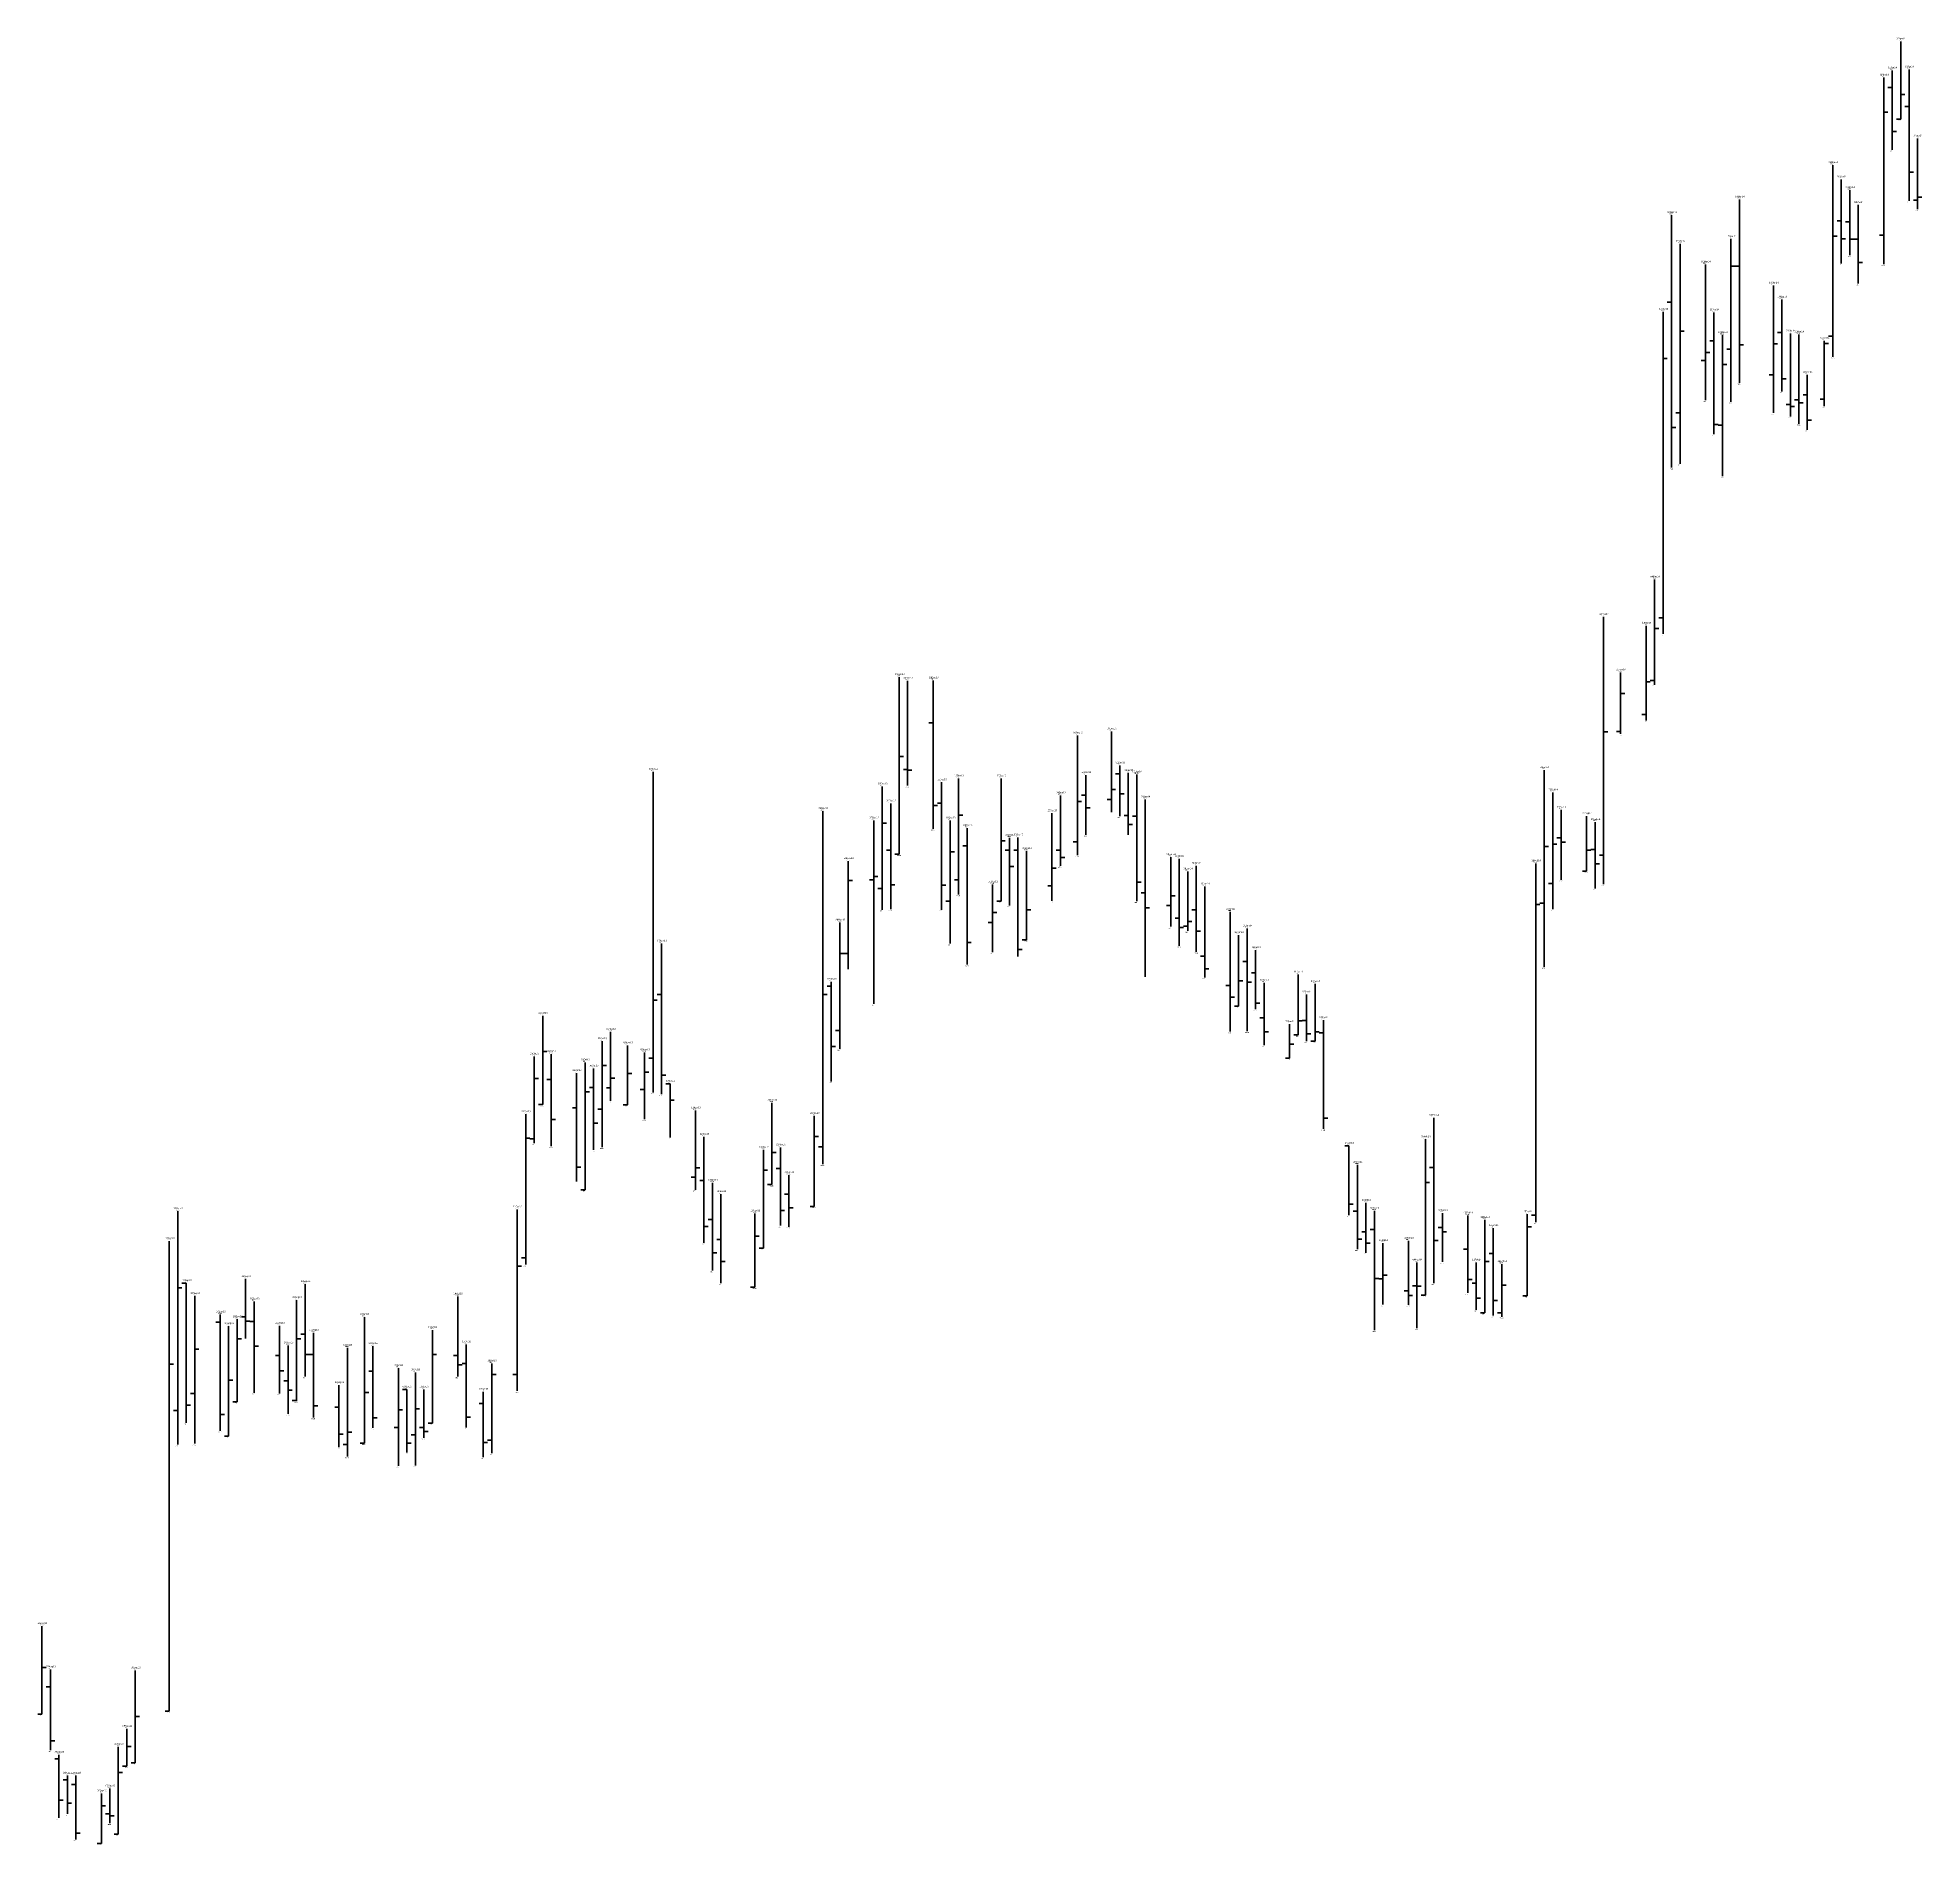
# Model space of a CAD drawing. Header units: inches. Extents: x 0 to 30000, y -20 to 2443.
# Drawn here: x 14338.5 to 14560.5, y 222.8 to 435.7 of the extents above; entities that cross this region are included whole.
import ezdxf

# ---------------------------------------------------------------- set-up
doc = ezdxf.new("R2010")
doc.units = ezdxf.units.IN
doc.header["$MEASUREMENT"] = 0
for name, color, linetype in [('DATE', 7, 'Continuous'), ('Graph', 7, 'Continuous'), ('Rate', 7, 'Continuous')]:
    doc.layers.add(name, color=color, linetype=linetype)
doc.styles.get("Standard").update_dxf_attribs({"font": 'arial.ttf'})

msp = doc.modelspace()

# ---------------------------------------------------------------- linework, layer by layer
at = {"layer": 'Graph', "color": 3, "lineweight": 35}
for p, q in [((14558, 435.25), (14558, 426.1)), ((14556, 431), (14556, 409.025)), ((14558, 429.025), (14558.5, 429.025)), ((14556, 426.95), (14556.5, 426.95)), ((14558, 426.1), (14557.5, 426.1)), ((14560, 423.85), (14560, 415.5)), ((14550, 420.7), (14550, 398.125)), ((14560, 416.55), (14559.5, 416.55)), ((14560, 416.925), (14560.5, 416.925)), ((14532, 411.425), (14532, 385.5)), ((14538, 412), (14538, 392.8)), ((14550, 412.325), (14550.5, 412.325)), ((14556, 412.45), (14555.5, 412.45)), ((14535, 409), (14535, 393)), ((14538, 408.775), (14538.5, 408.775)), ((14543, 406.5), (14543, 391.5)), ((14530, 403.425), (14530, 365.5)), ((14532, 401.125), (14532.5, 401.125)), ((14537, 400.675), (14537, 384.075)), ((14549, 400), (14549, 392.3)), ((14549, 399.7), (14549.5, 399.7)), ((14550, 400.55), (14549.5, 400.55)), ((14530, 397.925), (14530.5, 397.925)), ((14535, 397.675), (14534.5, 397.675)), ((14535, 398.625), (14535.5, 398.625)), ((14538, 399), (14537.5, 399)), ((14543, 399.65), (14543.5, 399.65)), ((14537, 397.2), (14537.5, 397.2)), ((14543, 396), (14542.5, 396)), ((14549, 393.125), (14548.5, 393.125)), ((14532, 391.5), (14531.5, 391.5)), ((14537, 390.05), (14536.5, 390.05)), ((14529, 371.9), (14529, 359.5)), ((14523, 367.475), (14523, 336)), ((14528, 366.45), (14528, 355.3)), ((14530, 367.375), (14529.5, 367.375)), ((14529, 366.1), (14529.5, 366.1)), ((14440, 360.4), (14440, 339.525)), ((14525, 360.95), (14525, 353.725)), ((14528, 359.825), (14528.5, 359.825)), ((14529, 360), (14528.5, 360)), ((14525, 358.45), (14525.5, 358.45)), ((14528, 356), (14527.5, 356)), ((14461, 353.5), (14461, 339.425)), ((14465, 354), (14465, 344.5)), ((14523, 353.95), (14523.5, 353.95)), ((14525, 354), (14524.5, 354)), ((14440, 351.05), (14440.5, 351.05)), ((14411, 349.25), (14411, 311.45)), ((14516, 349.45), (14516, 326.25)), ((14438, 347.5), (14438, 333)), ((14447, 348.45), (14447, 334.775)), ((14452, 348.45), (14452, 334)), ((14465, 347.15), (14465.5, 347.15)), ((14517, 346.8), (14517, 333.075)), ((14431, 344.6), (14431, 303.025)), ((14458, 344.35), (14458, 334.05)), ((14461, 345.75), (14461.5, 345.75)), ((14465, 345.975), (14464.5, 345.975)), ((14437, 343.5), (14437, 321.925)), ((14438, 343.2), (14438.5, 343.2)), ((14446, 343.5), (14446, 329)), ((14447, 344.125), (14447.5, 344.125)), ((14521, 344), (14521, 337.525)), ((14446, 339.825), (14446.5, 339.825)), ((14452, 341.125), (14452.5, 341.125)), ((14455, 339.9), (14455, 329.45)), ((14461, 340.975), (14460.5, 340.975)), ((14516, 340.45), (14516.5, 340.45)), ((14517, 340.725), (14517.5, 340.725)), ((14521, 340.025), (14521.5, 340.025)), ((14434, 338.725), (14434, 326)), ((14440, 339.525), (14439.5, 339.525)), ((14458, 337.9), (14458.5, 337.9)), ((14472, 339.2), (14472, 331)), ((14515, 338.45), (14515, 296.2)), ((14521, 337.525), (14520.5, 337.525)), ((14523, 339.425), (14522.5, 339.425)), ((14434, 336.425), (14434.5, 336.425)), ((14437, 336.5), (14436.5, 336.5)), ((14437, 336.9), (14437.5, 336.9)), ((14438, 335.5), (14437.5, 335.5)), ((14447, 336.5), (14446.5, 336.5)), ((14451, 335.975), (14451, 328)), ((14458, 335.825), (14457.5, 335.825)), ((14474, 337.5), (14474, 330.5)), ((14517, 336.1), (14516.5, 336.1)), ((14446, 334), (14445.5, 334)), ((14452, 334), (14451.5, 334)), ((14472, 333.5), (14471.5, 333.5)), ((14472, 334.625), (14472.5, 334.625)), ((14515, 333.625), (14515.5, 333.625)), ((14516, 333.75), (14515.5, 333.75)), ((14433, 331.475), (14433, 316.6)), ((14451, 331.475), (14450.5, 331.475)), ((14451, 332.65), (14451.5, 332.65)), ((14455, 333), (14455.5, 333)), ((14474, 331.05), (14473.5, 331.05)), ((14474, 331.6), (14474.5, 331.6)), ((14455, 329.45), (14454.5, 329.45)), ((14480, 330), (14480, 321.65)), ((14433, 327.85), (14433.5, 327.85)), ((14434, 327.85), (14433.5, 327.85)), ((14480, 324.625), (14480.5, 324.625)), ((14487, 325.35), (14487, 318.25)), ((14489, 324.25), (14489, 317.525)), ((14411, 322.35), (14411.5, 322.35)), ((14431, 323), (14431.5, 323)), ((14398, 320.5), (14398, 310.05)), ((14480, 321.65), (14479.5, 321.65)), ((14487, 319.9), (14487.5, 319.9)), ((14406, 318.625), (14406, 310.5)), ((14433, 318.75), (14432.5, 318.75)), ((14486, 319.5), (14486, 315.525)), ((14487, 318.275), (14486.5, 318.275)), ((14489, 318.625), (14489.5, 318.625)), ((14397, 315.725), (14397, 305.5)), ((14398, 316.275), (14398.5, 316.275)), ((14405, 317.5), (14405, 305.025)), ((14408, 317), (14408, 310)), ((14410, 316.175), (14410, 308.325)), ((14411, 315.5), (14410.5, 315.5)), ((14486, 315.525), (14485.5, 315.525)), ((14486, 317.175), (14486.5, 317.175)), ((14489, 317.525), (14488.5, 317.525)), ((14397, 313.1), (14397.5, 313.1)), ((14403, 315), (14403, 300)), ((14405, 314.65), (14405.5, 314.65)), ((14406, 313.15), (14406.5, 313.15)), ((14408, 313.7), (14408.5, 313.7)), ((14410, 313.85), (14410.5, 313.85)), ((14403, 311.55), (14403.5, 311.55)), ((14406, 312), (14405.5, 312)), ((14410, 311.825), (14409.5, 311.825)), ((14396, 308.9), (14396, 291.2)), ((14398, 310.05), (14397.5, 310.05)), ((14405, 309.5), (14404.5, 309.5)), ((14408, 310), (14407.5, 310)), ((14416, 309.35), (14416, 300)), ((14425, 310.25), (14425, 300.625)), ((14430, 308.7), (14430, 298.025)), ((14396, 306.1), (14396.5, 306.1)), ((14397, 306), (14396.5, 306)), ((14424, 304.7), (14424, 293.15)), ((14425, 304.4), (14425.5, 304.4)), ((14430, 306.3), (14430.5, 306.3)), ((14431, 305.05), (14430.5, 305.05)), ((14502, 305.95), (14502, 287.6)), ((14416, 302.6), (14416.5, 302.6)), ((14424, 302.325), (14424.5, 302.325)), ((14403, 300), (14402.5, 300)), ((14416, 301.5), (14415.5, 301.5)), ((14425, 300.625), (14424.5, 300.625)), ((14502, 300.875), (14502.5, 300.875)), ((14395, 297.675), (14395, 276.325)), ((14430, 298.025), (14429.5, 298.025)), ((14355, 297.475), (14355, 270)), ((14423, 297.225), (14423, 288.525)), ((14509, 296.45), (14509, 285.5)), ((14514, 297.125), (14514, 287.5)), ((14514, 295.625), (14514.5, 295.625)), ((14515, 297), (14514.5, 297)), ((14354, 293.95), (14354, 238.6)), ((14423, 294.525), (14423.5, 294.525)), ((14424, 293.15), (14423.5, 293.15)), ((14497, 293.725), (14497, 286.5)), ((14395, 291), (14395.5, 291)), ((14396, 292), (14395.5, 292)), ((14509, 291.55), (14509.5, 291.55)), ((14511, 291.25), (14511, 285.025)), ((14497, 289.5), (14496.5, 289.5)), ((14497, 289.95), (14497.5, 289.95)), ((14511, 288.775), (14511.5, 288.775)), ((14355, 288.45), (14355.5, 288.45)), ((14357, 287.5), (14357, 270.125)), ((14369, 287), (14369, 275.1)), ((14423, 288.525), (14422.5, 288.525)), ((14502, 287.6), (14501.5, 287.6)), ((14514, 287.5), (14513.5, 287.5)), ((14362, 284.75), (14362, 275.05)), ((14377, 285), (14377, 270.15)), ((14509, 285.5), (14508.5, 285.5)), ((14511, 285.5), (14510.5, 285.5)), ((14361, 283.95), (14361, 271)), ((14362, 282.45), (14362.5, 282.45)), ((14369, 282.45), (14369.5, 282.45)), ((14385, 283.475), (14385, 272.5)), ((14357, 281.225), (14357.5, 281.225)), ((14375, 281.4), (14375, 268.575)), ((14385, 280.625), (14385.5, 280.625)), ((14354, 279.45), (14354.5, 279.45)), ((14361, 277.6), (14361.5, 277.6)), ((14381, 279), (14381, 267.5)), ((14383, 278.5), (14383, 267.55)), ((14392, 279.55), (14392, 269)), ((14392, 278.25), (14392.5, 278.25)), ((14395, 278.25), (14394.5, 278.25)), ((14357, 276), (14356.5, 276)), ((14377, 276.125), (14377.5, 276.125)), ((14355, 274), (14354.5, 274)), ((14362, 275.05), (14361.5, 275.05)), ((14369, 275.175), (14368.5, 275.175)), ((14381, 274.1), (14381.5, 274.1)), ((14383, 274.2), (14383.5, 274.2)), ((14361, 271), (14360.5, 271)), ((14375, 271.475), (14375.5, 271.475)), ((14381, 272), (14380.5, 272)), ((14383, 271.15), (14382.5, 271.15)), ((14385, 272.5), (14384.5, 272.5)), ((14375, 270), (14374.5, 270)), ((14377, 270.15), (14376.5, 270.15)), ((14392, 270.525), (14391.5, 270.525)), ((14339, 248.625), (14339, 238.25)), ((14339, 243.725), (14339.5, 243.725)), ((14350, 243.4), (14350, 232.5)), ((14339, 238.25), (14338.5, 238.25)), ((14350, 237.975), (14350.5, 237.975)), ((14354, 238.6), (14353.5, 238.6)), ((14349, 236.5), (14349, 232.1)), ((14348, 234.4), (14348, 224.125)), ((14349, 234.425), (14349.5, 234.425)), ((14348, 231.375), (14348.5, 231.375)), ((14349, 232.1), (14348.5, 232.1)), ((14350, 232.5), (14349.5, 232.5)), ((14346, 228.9), (14346, 223)), ((14346, 227.45), (14346.5, 227.45)), ((14346, 223), (14345.5, 223)), ((14348, 224.125), (14347.5, 224.125))]:
    msp.add_line(p, q, dxfattribs=at)
at = {"layer": 'Graph', "color": 1, "lineweight": 35}
for p, q in [((14557, 431.85), (14557, 422.5)), ((14559, 431.975), (14559, 416.5)), ((14557, 429.85), (14556.5, 429.85)), ((14559, 427.6), (14558.5, 427.6)), ((14557, 424.675), (14557.5, 424.675)), ((14559, 419.875), (14559.5, 419.875)), ((14551, 419), (14551, 409.125)), ((14552, 417.75), (14552, 410.1)), ((14539, 416.65), (14539, 395.05)), ((14553, 416), (14553, 406.75)), ((14531, 414.8), (14531, 385.075)), ((14551, 414.125), (14550.5, 414.125)), ((14552, 414), (14551.5, 414)), ((14551, 412), (14551.5, 412)), ((14552, 411.975), (14552.5, 411.975)), ((14553, 411.975), (14552.5, 411.975)), ((14539, 408.775), (14538.5, 408.775)), ((14553, 409.225), (14553.5, 409.225)), ((14531, 404.55), (14530.5, 404.55)), ((14544, 404.85), (14544, 394.05)), ((14536, 403.35), (14536, 389.025)), ((14536, 400), (14535.5, 400)), ((14544, 401), (14543.5, 401)), ((14545, 400.85), (14545, 391.1)), ((14546, 400.75), (14546, 390.225)), ((14539, 399.525), (14539.5, 399.525)), ((14544, 395.525), (14544.5, 395.525)), ((14547, 396), (14547, 389.5)), ((14546, 393.05), (14545.5, 393.05)), ((14547, 393.625), (14546.5, 393.625)), ((14545, 392.5), (14544.5, 392.5)), ((14545, 392.275), (14545.5, 392.275)), ((14546, 392.7), (14546.5, 392.7)), ((14531, 389.8), (14531.5, 389.8)), ((14536, 390.15), (14536.5, 390.15)), ((14547, 390.65), (14547.5, 390.65)), ((14441, 359.95), (14441, 347.625)), ((14444, 360), (14444, 342.525)), ((14444, 355), (14443.5, 355)), ((14441, 349.5), (14440.5, 349.5)), ((14441, 349.425), (14441.5, 349.425)), ((14462, 348.85), (14462, 341.8)), ((14466, 349), (14465.5, 349)), ((14466, 350), (14466, 344)), ((14467, 349.1), (14467, 341.825)), ((14468, 348.925), (14468, 334)), ((14445, 348), (14445, 333)), ((14459, 346.45), (14459, 338.15)), ((14462, 346.5), (14461.5, 346.5)), ((14466, 346.65), (14466.5, 346.65)), ((14439, 345.5), (14439, 333.05)), ((14444, 345.275), (14444.5, 345.275)), ((14445, 345.525), (14444.5, 345.525)), ((14462, 344.975), (14462.5, 344.975)), ((14469, 345.975), (14469, 325.1)), ((14518, 344.75), (14518, 336.525)), ((14448, 342.6), (14448, 326.525)), ((14467, 344.1), (14466.5, 344.1)), ((14467, 343.05), (14467.5, 343.05)), ((14468, 344), (14467.5, 344)), ((14522, 343.325), (14522, 335.5)), ((14439, 340.025), (14438.5, 340.025)), ((14448, 340.5), (14447.5, 340.5)), ((14453, 340), (14452.5, 340)), ((14453, 341.475), (14453, 333.5)), ((14454, 340), (14453.5, 340)), ((14454, 341.5), (14454, 327.5)), ((14459, 340), (14458.5, 340)), ((14518, 341.45), (14517.5, 341.45)), ((14518, 340.95), (14518.5, 340.95)), ((14522, 340.1), (14521.5, 340.1)), ((14453, 338.075), (14453.5, 338.075)), ((14459, 339.125), (14459.5, 339.125)), ((14473, 339), (14473, 328.725)), ((14475, 338.15), (14475, 328.025)), ((14522, 338.4), (14522.5, 338.4)), ((14439, 335.925), (14439.5, 335.925)), ((14445, 335.875), (14445.5, 335.875)), ((14468, 336.25), (14468.5, 336.25)), ((14476, 335.725), (14476, 325)), ((14469, 335), (14468.5, 335)), ((14469, 333.2), (14469.5, 333.2)), ((14473, 332), (14472.5, 332)), ((14473, 330.9), (14473.5, 330.9)), ((14475, 333), (14474.5, 333)), ((14479, 332.75), (14479, 318.65)), ((14412, 329), (14412, 311.25)), ((14448, 329.125), (14448.5, 329.125)), ((14475, 330.45), (14475.5, 330.45)), ((14481, 330.8), (14481, 318.675)), ((14454, 328.3), (14454.5, 328.3)), ((14476, 327.525), (14475.5, 327.525)), ((14481, 326.9), (14480.5, 326.9)), ((14482, 328.225), (14482, 321.3)), ((14432, 324.5), (14432, 312.75)), ((14476, 326.05), (14476.5, 326.05)), ((14481, 324.45), (14481.5, 324.45)), ((14482, 325.55), (14481.5, 325.55)), ((14483, 324.375), (14483, 317.05)), ((14412, 323), (14411.5, 323)), ((14432, 323.975), (14431.5, 323.975)), ((14479, 324.05), (14478.5, 324.05)), ((14479, 322.675), (14479.5, 322.675)), ((14482, 322), (14482.5, 322)), ((14488, 323), (14488, 317.5)), ((14483, 320.25), (14482.5, 320.25)), ((14488, 319.95), (14487.5, 319.95)), ((14490, 319.975), (14490, 307.175)), ((14483, 318.6), (14483.5, 318.6)), ((14488, 318.375), (14488.5, 318.375)), ((14490, 318.5), (14489.5, 318.5)), ((14399, 315.975), (14399, 305.125)), ((14432, 316.9), (14432.5, 316.9)), ((14402, 313.75), (14402, 301)), ((14404, 314.3), (14404, 304.725)), ((14412, 313.525), (14412.5, 313.525)), ((14399, 313), (14398.5, 313)), ((14404, 312.05), (14403.5, 312.05)), ((14413, 312.5), (14412.5, 312.5)), ((14413, 312.5), (14413, 306.175)), ((14402, 309.675), (14401.5, 309.675)), ((14413, 310.55), (14413.5, 310.55)), ((14399, 308.275), (14399.5, 308.275)), ((14404, 307.85), (14404.5, 307.85)), ((14490, 308.425), (14490.5, 308.425)), ((14503, 308.5), (14503, 289)), ((14417, 306.25), (14417, 293.75)), ((14426, 305), (14426, 295.8)), ((14493, 305.2), (14492.5, 305.2)), ((14493, 305.2), (14493, 297)), ((14402, 302.675), (14402.5, 302.675)), ((14426, 302.5), (14425.5, 302.5)), ((14494, 302.95), (14494, 293)), ((14503, 302.625), (14502.5, 302.625)), ((14417, 301.1), (14416.5, 301.1)), ((14418, 300.825), (14418, 290.5)), ((14427, 301.725), (14427, 295.65)), ((14419, 299.5), (14419, 289)), ((14426, 297.55), (14426.5, 297.55)), ((14427, 299.5), (14426.5, 299.5)), ((14427, 297.9), (14427.5, 297.9)), ((14493, 298.325), (14493.5, 298.325)), ((14495, 298.475), (14495, 292.6)), ((14417, 295.675), (14417.5, 295.675)), ((14418, 296.5), (14417.5, 296.5)), ((14494, 297.5), (14493.5, 297.5)), ((14496, 295.325), (14495.5, 295.325)), ((14496, 297.525), (14496, 283.475)), ((14504, 295.575), (14503.5, 295.575)), ((14504, 297.25), (14504, 291.525)), ((14507, 296.975), (14507, 287.85)), ((14510, 295.5), (14510, 285.2)), ((14419, 294.15), (14418.5, 294.15)), ((14494, 294.2), (14494.5, 294.2)), ((14495, 295.05), (14494.5, 295.05)), ((14495, 293.725), (14495.5, 293.725)), ((14500, 294), (14500, 286.475)), ((14503, 294.025), (14503.5, 294.025)), ((14504, 295.05), (14504.5, 295.05)), ((14418, 292.575), (14418.5, 292.575)), ((14419, 291.575), (14419.5, 291.575)), ((14501, 291.45), (14501, 283.7)), ((14507, 293), (14506.5, 293)), ((14508, 291.425), (14508, 285.85)), ((14510, 292.5), (14509.5, 292.5)), ((14356, 289), (14355.5, 289)), ((14356, 289), (14356, 272.55)), ((14363, 289.5), (14363, 282.5)), ((14370, 288.9), (14370, 278)), ((14496, 289.575), (14496.5, 289.575)), ((14501, 288.7), (14500.5, 288.7)), ((14507, 289.425), (14507.5, 289.425)), ((14508, 289.025), (14507.5, 289.025)), ((14364, 286.85), (14364, 276.1)), ((14388, 287.45), (14388, 278)), ((14500, 288.1), (14499.5, 288.1)), ((14500, 287.575), (14500.5, 287.575)), ((14501, 288.65), (14501.5, 288.65)), ((14508, 287.225), (14508.5, 287.225)), ((14510, 286.95), (14510.5, 286.95)), ((14360, 284.4), (14359.5, 284.4)), ((14360, 285.325), (14360, 271.625)), ((14363, 285.05), (14362.5, 285.05)), ((14363, 284.525), (14363.5, 284.525)), ((14364, 284.5), (14363.5, 284.5)), ((14367, 284), (14367, 276)), ((14370, 283), (14369.5, 283)), ((14371, 283.175), (14371, 273.175)), ((14364, 281.575), (14364.5, 281.575)), ((14367, 280.5), (14366.5, 280.5)), ((14368, 281.675), (14368, 273.625)), ((14370, 280.6), (14370.5, 280.6)), ((14371, 280.6), (14370.5, 280.6)), ((14378, 281.6), (14378, 271.975)), ((14388, 280.5), (14387.5, 280.5)), ((14389, 281.8), (14389, 272.025)), ((14367, 278.7), (14367.5, 278.7)), ((14378, 278.625), (14377.5, 278.625)), ((14388, 279.4), (14388.5, 279.4)), ((14389, 279.55), (14388.5, 279.55)), ((14368, 277.5), (14367.5, 277.5)), ((14368, 276.4), (14368.5, 276.4)), ((14374, 277), (14374, 269.7)), ((14382, 276.5), (14381.5, 276.5)), ((14382, 276.5), (14382, 269.075)), ((14384, 276.5), (14384, 270.8)), ((14391, 276.2), (14391, 268.5)), ((14356, 274.625), (14356.5, 274.625)), ((14360, 273.55), (14360.5, 273.55)), ((14371, 274.55), (14371.5, 274.55)), ((14374, 274.4), (14373.5, 274.4)), ((14378, 273.15), (14378.5, 273.15)), ((14389, 273.225), (14389.5, 273.225)), ((14391, 274.85), (14390.5, 274.85)), ((14374, 271.225), (14374.5, 271.225)), ((14384, 272), (14383.5, 272)), ((14384, 271.525), (14384.5, 271.525)), ((14382, 270.15), (14382.5, 270.15)), ((14391, 270.225), (14391.5, 270.225)), ((14340, 243.5), (14340, 234)), ((14340, 241.475), (14339.5, 241.475)), ((14340, 235.1), (14340.5, 235.1)), ((14341, 233.45), (14341, 226.05)), ((14341, 233), (14340.5, 233)), ((14342, 231), (14342, 226.5)), ((14343, 231), (14343, 223.5)), ((14342, 230.5), (14341.5, 230.5)), ((14343, 229.95), (14342.5, 229.95)), ((14347, 229.475), (14347, 225.4)), ((14341, 228.125), (14341.5, 228.125)), ((14342, 227.775), (14342.5, 227.775)), ((14347, 226.5), (14346.5, 226.5)), ((14347, 226.25), (14347.5, 226.25)), ((14343, 224.225), (14343.5, 224.225))]:
    msp.add_line(p, q, dxfattribs=at)

# ---------------------------------------------------------------- texts
at = {"layer": 'DATE'}
for s, p in [('02Apr14', (14557.5, 435.5)), ('31Mar14', (14555.5, 431.25)), ('01Apr14', (14556.5, 432.1)), ('03Apr14', (14558.5, 432.225)), ('04Apr14', (14559.5, 424.1)), ('25Mar14', (14549.5, 420.95)), ('26Mar14', (14550.5, 419.25)), ('27Mar14', (14551.5, 418)), ('06Mar14', (14530.5, 415.05)), ('14Mar14', (14538.5, 416.9)), ('28Mar14', (14552.5, 416.25)), ('07Mar14', (14531.5, 411.675)), ('13Mar14', (14537.5, 412.25)), ('10Mar14', (14534.5, 409.25)), ('18Mar14', (14542.5, 406.75)), ('19Mar14', (14543.5, 405.1)), ('05Mar14', (14529.5, 403.675)), ('11Mar14', (14535.5, 403.6)), ('12Mar14', (14536.5, 400.925)), ('20Mar14', (14544.5, 401.1)), ('21Mar14', (14545.5, 401)), ('24Mar14', (14548.5, 400.25)), ('22Mar14', (14546.5, 396.25)), ('04Mar14', (14528.5, 372.15)), ('26Feb14', (14522.5, 367.725)), ('03Mar14', (14527.5, 366.7)), ('05Dec13', (14439.5, 360.65)), ('06Dec13', (14440.5, 360.2)), ('09Dec13', (14443.5, 360.25)), ('28Feb14', (14524.5, 361.2)), ('26Dec13', (14460.5, 353.75)), ('30Dec13', (14464.5, 354.25)), ('06Nov13', (14410.5, 349.5)), ('12Dec13', (14446.5, 348.7)), ('17Dec13', (14451.5, 348.7)), ('27Dec13', (14461.5, 349.1)), ('31Dec13', (14465.5, 350.25)), ('01Jan14', (14466.5, 349.35)), ('02Jan14', (14467.5, 349.175)), ('19Feb14', (14515.5, 349.7)), ('03Dec13', (14437.5, 347.75)), ('10Dec13', (14444.5, 348.25)), ('24Dec13', (14458.5, 346.7)), ('03Jan14', (14468.5, 346.225)), ('20Feb14', (14516.5, 347.05)), ('26Nov13', (14430.5, 344.85)), ('04Dec13', (14438.5, 345.75)), ('23Dec13', (14457.5, 344.6)), ('21Feb14', (14517.5, 345)), ('24Feb14', (14520.5, 344.25)), ('02Dec13', (14436.5, 343.75)), ('11Dec13', (14445.5, 343.75)), ('13Dec13', (14447.5, 342.85)), ('25Feb14', (14521.5, 343.575)), ('18Dec13', (14452.5, 341.725)), ('19Dec13', (14453.5, 341.75)), ('20Dec13', (14454.5, 340.15)), ('29Nov13', (14433.5, 338.975)), ('06Jan14', (14471.5, 339.45)), ('07Jan14', (14472.5, 339.25)), ('08Jan14', (14473.5, 337.75)), ('09Jan14', (14474.5, 338.4)), ('18Feb14', (14514.5, 338.7)), ('16Dec13', (14450.5, 336.225)), ('10Jan14', (14475.5, 335.975)), ('13Jan14', (14478.5, 333)), ('28Nov13', (14432.5, 331.725)), ('15Jan14', (14480.5, 331.05)), ('07Nov13', (14411.5, 329.25)), ('14Jan14', (14479.5, 330.25)), ('16Jan14', (14481.5, 328.475)), ('27Nov13', (14431.5, 324.75)), ('17Jan14', (14482.5, 324.625)), ('21Jan14', (14486.5, 325.6)), ('23Jan14', (14488.5, 324.5)), ('22Jan14', (14487.5, 323.25)), ('24Oct13', (14397.5, 320.75)), ('20Jan14', (14485.5, 319.75)), ('24Jan14', (14489.5, 320.225)), ('31Oct13', (14404.5, 317.75)), ('01Nov13', (14405.5, 318.875)), ('23Oct13', (14396.5, 315.975)), ('25Oct13', (14398.5, 316.225)), ('29Oct13', (14402.5, 315.25)), ('03Nov13', (14407.5, 317.25)), ('05Nov13', (14409.5, 316.425)), ('28Oct13', (14401.5, 314)), ('30Oct13', (14403.5, 314.55)), ('08Nov13', (14412.5, 312.75)), ('22Oct13', (14395.5, 309.15)), ('11Nov13', (14415.5, 309.6)), ('20Nov13', (14424.5, 310.5)), ('25Nov13', (14429.5, 308.95)), ('06Feb14', (14502.5, 308.75)), ('12Nov13', (14416.5, 306.5)), ('19Nov13', (14423.5, 304.95)), ('21Nov13', (14425.5, 305.25)), ('27Jan14', (14492.5, 305.45)), ('05Feb14', (14501.5, 306.2)), ('22Nov13', (14426.5, 301.975)), ('28Jan14', (14493.5, 303.2)), ('13Nov13', (14417.5, 301.075)), ('14Nov13', (14418.5, 299.75)), ('11Sep13', (14354.5, 297.725)), ('21Oct13', (14394.5, 297.925)), ('18Nov13', (14422.5, 297.475)), ('29Jan14', (14494.5, 298.725)), ('30Jan14', (14495.5, 297.775)), ('07Feb14', (14503.5, 297.5)), ('17Feb14', (14513.5, 297.375)), ('10Feb14', (14506.5, 297.225)), ('12Feb14', (14508.5, 296.7)), ('13Feb14', (14509.5, 295.75)), ('10Sep13', (14353.5, 294.2)), ('31Jan14', (14496.5, 293.975)), ('03Feb14', (14499.5, 294.25)), ('04Feb14', (14500.5, 291.7)), ('11Feb14', (14507.5, 291.675)), ('14Feb14', (14510.5, 291.5)), ('12Sep13', (14355.5, 289.25)), ('19Sep13', (14362.5, 289.75)), ('26Sep13', (14369.5, 289.15)), ('13Sep13', (14356.5, 287.75)), ('20Sep13', (14363.5, 287.1)), ('25Sep13', (14368.5, 287.25)), ('14Oct13', (14387.5, 287.7)), ('16Sep13', (14359.5, 285.575)), ('17Sep13', (14360.5, 284.2)), ('18Sep13', (14361.5, 285)), ('23Sep13', (14366.5, 284.25)), ('03Oct13', (14376.5, 285.25)), ('24Sep13', (14367.5, 281.925)), ('27Sep13', (14370.5, 283.425)), ('04Oct13', (14377.5, 281.85)), ('11Oct13', (14384.5, 283.725)), ('15Oct13', (14388.5, 282.05)), ('01Oct13', (14374.5, 281.65)), ('18Oct13', (14391.5, 279.8)), ('07Oct13', (14380.5, 279.25)), ('09Oct13', (14382.5, 278.75)), ('30Sep13', (14373.5, 277.25)), ('08Oct13', (14381.5, 276.75)), ('10Oct13', (14383.5, 276.75)), ('17Oct13', (14390.5, 276.45)), ('26Aug13', (14338.5, 248.875)), ('27Aug13', (14339.5, 243.75)), ('06Sep13', (14349.5, 243.65)), ('05Sep13', (14348.5, 236.75)), ('28Aug13', (14340.5, 233.7)), ('04Sep13', (14347.5, 234.65)), ('29Aug13', (14341.5, 231.25)), ('30Aug13', (14342.5, 231.25)), ('02Sep13', (14345.5, 229.15)), ('03Sep13', (14346.5, 229.725))]:
    msp.add_text(s, height=0.2, dxfattribs=at).set_placement(p)
at = {"layer": 'Rate'}
for s, p in [('870.5', (14557.75, 435.35)), ('862', (14555.75, 431.1)), ('863.7', (14556.75, 431.95)), ('863.95', (14558.75, 432.075)), ('852.2', (14557.75, 425.9)), ('845', (14556.75, 422.3)), ('847.7', (14559.75, 423.95)), ('841.4', (14549.75, 420.8)), ('838', (14550.75, 419.1)), ('835.5', (14551.75, 417.85)), ('833.3', (14538.75, 416.75)), ('832', (14552.75, 416.1)), ('833', (14558.75, 416.3)), ('831', (14559.75, 415.3)), ('829.6', (14530.75, 414.9)), ('822.85', (14531.75, 411.525)), ('824', (14537.75, 412.1)), ('818', (14534.75, 409.1)), ('818.25', (14550.75, 408.925)), ('820.2', (14551.75, 409.9)), ('818.05', (14555.75, 408.825)), ('813', (14542.75, 406.6)), ('813.5', (14552.75, 406.55)), ('809.7', (14543.75, 404.95)), ('806.85', (14529.75, 403.525)), ('806.7', (14535.75, 403.45)), ('801.35', (14536.75, 400.775)), ('801.7', (14544.75, 400.95)), ('801.5', (14545.75, 400.85)), ('800', (14548.75, 400.1)), ('796.25', (14549.75, 397.925)), ('792', (14546.75, 396.1)), ('790.1', (14538.75, 394.85)), ('788.1', (14543.75, 393.85)), ('786', (14534.75, 392.8)), ('785.6', (14537.75, 392.6)), ('783', (14542.75, 391.3)), ('782.2', (14544.75, 390.9)), ('784.6', (14548.75, 392.1)), ('778.05', (14535.75, 388.825)), ('780.45', (14545.75, 390.025)), ('779', (14546.75, 389.3)), ('770.15', (14530.75, 384.875)), ('771', (14531.75, 385.3)), ('768.15', (14536.75, 383.875)), ('743.8', (14528.75, 372)), ('734.95', (14522.75, 367.575)), ('732.9', (14527.75, 366.55)), ('731', (14529.75, 365.3)), ('720.8', (14439.75, 360.5)), ('719.9', (14440.75, 360.05)), ('720', (14443.75, 360.1)), ('721.9', (14524.75, 361.05)), ('719', (14528.75, 359.3)), ('707', (14460.75, 353.6)), ('708', (14464.75, 354.1)), ('707.45', (14524.75, 353.525)), ('710.6', (14527.75, 355.1)), ('698.5', (14410.75, 349.35)), ('696.9', (14446.75, 348.55)), ('696.9', (14451.75, 348.55)), ('697.7', (14461.75, 348.95)), ('700', (14465.75, 350.1)), ('698.2', (14466.75, 349.2)), ('697.85', (14467.75, 349.025)), ('698.9', (14515.75, 349.55)), ('695', (14437.75, 347.6)), ('695.25', (14440.75, 347.425)), ('696', (14444.75, 348.1)), ('692.9', (14458.75, 346.55)), ('693.6', (14516.75, 346.9)), ('689.2', (14430.75, 344.7)), ('691', (14438.75, 345.6)), ('688.7', (14457.75, 344.45)), ('689', (14464.75, 344.3)), ('691.95', (14468.75, 346.075)), ('689.5', (14517.75, 344.85)), ('688', (14520.75, 344.1)), ('687', (14436.75, 343.6)), ('685.05', (14443.75, 342.325)), ('687', (14445.75, 343.6)), ('685.2', (14447.75, 342.7)), ('688', (14465.75, 343.8)), ('686.65', (14521.75, 343.425)), ('682.95', (14452.75, 341.575)), ('683', (14453.75, 341.6)), ('679.8', (14454.75, 340)), ('683.6', (14461.75, 341.6)), ('683.65', (14466.75, 341.625)), ('677.45', (14433.75, 338.825)), ('679.05', (14439.75, 339.325)), ('676.3', (14458.75, 337.95)), ('678.85', (14460.75, 339.225)), ('678.4', (14471.75, 339.3)), ('678', (14472.75, 339.1)), ('675', (14473.75, 337.6)), ('676.3', (14474.75, 338.25)), ('676.9', (14514.75, 338.55)), ('671.95', (14450.75, 336.075)), ('671.45', (14475.75, 335.825)), ('673.05', (14517.75, 336.325)), ('675.05', (14520.75, 337.325)), ('671', (14521.75, 335.3)), ('672', (14522.75, 335.8)), ('669.55', (14446.75, 334.575)), ('668', (14451.75, 333.8)), ('667', (14452.75, 333.3)), ('668.1', (14457.75, 333.85)), ('668', (14467.75, 333.8)), ('662.95', (14432.75, 331.575)), ('666', (14437.75, 332.8)), ('666.1', (14438.75, 332.85)), ('666', (14444.75, 332.8)), ('662', (14471.75, 330.8)), ('665.5', (14478.75, 332.85)), ('661.6', (14480.75, 330.9)), ('666.15', (14516.75, 332.875)), ('658', (14411.75, 329.1)), ('658', (14445.75, 328.8)), ('658.9', (14454.75, 329.25)), ('661', (14473.75, 330.3)), ('660', (14479.75, 330.1)), ('653.05', (14447.75, 326.325)), ('656', (14450.75, 327.8)), ('655', (14453.75, 327.3)), ('657.45', (14472.75, 328.525)), ('656.05', (14474.75, 327.825)), ('656.45', (14481.75, 328.325)), ('649', (14431.75, 324.6)), ('652', (14433.75, 325.8)), ('650.2', (14468.75, 324.9)), ('650', (14475.75, 324.8)), ('648.75', (14482.75, 324.475)), ('650.7', (14486.75, 325.45)), ('648.5', (14488.75, 324.35)), ('652.5', (14515.75, 326.05)), ('646', (14487.75, 323.1)), ('641', (14397.75, 320.6)), ('643.85', (14436.75, 321.725)), ('643.3', (14479.75, 321.45)), ('642.6', (14481.75, 321.1)), ('639.95', (14489.75, 320.075)), ('635', (14404.75, 317.6)), ('637.25', (14405.75, 318.725)), ('637.3', (14478.75, 318.45)), ('637.35', (14480.75, 318.475)), ('639', (14485.75, 319.6)), ('636.5', (14486.75, 318.05)), ('631.45', (14396.75, 315.825)), ('631.95', (14398.75, 316.075)), ('634', (14407.75, 317.1)), ('632.35', (14409.75, 316.275)), ('633.2', (14432.75, 316.4)), ('634.1', (14482.75, 316.85)), ('631.05', (14485.75, 315.325)), ('635', (14487.75, 317.3)), ('635.05', (14488.75, 317.325)), ('627.5', (14401.75, 313.85)), ('630', (14402.75, 315.1)), ('628.6', (14403.75, 314.4)), ('622.9', (14410.75, 311.25)), ('622.5', (14411.75, 311.05)), ('625', (14412.75, 312.6)), ('625.5', (14431.75, 312.55)), ('617.8', (14395.75, 309)), ('620.1', (14397.75, 309.85)), ('621', (14405.75, 310.3)), ('620', (14407.75, 309.8)), ('618.7', (14415.75, 309.45)), ('620.5', (14424.75, 310.35)), ('617.4', (14429.75, 308.8)), ('617', (14502.75, 308.6)), ('616.65', (14409.75, 308.125)), ('612.5', (14416.75, 306.35)), ('614.35', (14489.75, 306.975)), ('611', (14396.75, 305.3)), ('610.25', (14398.75, 304.925)), ('609.45', (14403.75, 304.525)), ('610.05', (14404.75, 304.825)), ('612.35', (14412.75, 305.975)), ('609.4', (14423.75, 304.8)), ('610', (14425.75, 305.1)), ('610.4', (14492.75, 305.3)), ('611.9', (14501.75, 306.05)), ('606.05', (14430.75, 302.825)), ('605.9', (14493.75, 303.05)), ('602', (14401.75, 300.8)), ('600', (14402.75, 299.8)), ('600', (14415.75, 299.8)), ('601.65', (14417.75, 300.925)), ('601.25', (14424.75, 300.425)), ('603.45', (14426.75, 301.825)), ('594.95', (14354.75, 297.575)), ('595.35', (14394.75, 297.775)), ('599', (14418.75, 299.6)), ('596.05', (14429.75, 297.825)), ('596.95', (14494.75, 298.575)), ('595.05', (14495.75, 297.625)), ('594.45', (14422.75, 297.325)), ('591.6', (14425.75, 295.6)), ('591.3', (14426.75, 295.45)), ('594', (14492.75, 296.8)), ('594.5', (14503.75, 297.35)), ('593.95', (14506.75, 297.075)), ('592.9', (14508.75, 296.55)), ('591', (14509.75, 295.6)), ('594.25', (14513.75, 297.225)), ('592.4', (14514.75, 296)), ('587.9', (14353.75, 294.05)), ('587.5', (14416.75, 293.55)), ('587.45', (14496.75, 293.825)), ('588', (14499.75, 294.1)), ('582.4', (14395.75, 291)), ('586.3', (14423.75, 292.95)), ('586', (14493.75, 292.8)), ('585.2', (14494.75, 292.4)), ('582.9', (14500.75, 291.55)), ('583.05', (14503.75, 291.325)), ('582.85', (14507.75, 291.525)), ('582.5', (14510.75, 291.35)), ('578', (14355.75, 289.1)), ('579', (14362.75, 289.6)), ('577.8', (14369.75, 289)), ('581', (14417.75, 290.3)), ('578', (14418.75, 288.8)), ('578', (14502.75, 288.8)), ('575', (14356.75, 287.6)), ('573.7', (14363.75, 286.95)), ('574', (14368.75, 287.1)), ('574.9', (14387.75, 287.55)), ('577.05', (14422.75, 288.325)), ('575.2', (14501.75, 287.4)), ('575.7', (14506.75, 287.65)), ('575', (14513.75, 287.3)), ('570.65', (14359.75, 285.425)), ('569.5', (14361.75, 284.85)), ('570', (14376.75, 285.1)), ('573', (14496.75, 286.3)), ('572.95', (14499.75, 286.275)), ('571.7', (14507.75, 285.65)), ('571', (14508.75, 285.3)), ('570.4', (14509.75, 285)), ('570.05', (14510.75, 284.825)), ('567.9', (14360.75, 284.05)), ('565', (14362.75, 282.3)), ('568', (14366.75, 284.1)), ('566.35', (14370.75, 283.275)), ('566.95', (14384.75, 283.575)), ('563.6', (14388.75, 281.9)), ('566.95', (14495.75, 283.275)), ('567.4', (14500.75, 283.5)), ('563.35', (14367.75, 281.775)), ('562.8', (14374.75, 281.5)), ('563.2', (14377.75, 281.7)), ('556', (14369.75, 277.8)), ('558', (14380.75, 279.1)), ('557', (14382.75, 278.6)), ('556', (14387.75, 277.8)), ('559.1', (14391.75, 279.65)), ('552.2', (14363.75, 275.9)), ('552', (14366.75, 275.8)), ('554', (14373.75, 277.1)), ('553', (14381.75, 276.6)), ('553', (14383.75, 276.6)), ('552.4', (14390.75, 276.3)), ('552.65', (14394.75, 276.125)), ('550.1', (14361.75, 274.85)), ('547.25', (14367.75, 273.425)), ('550.2', (14368.75, 274.9)), ('545.1', (14355.75, 272.35)), ('543.25', (14359.75, 271.425)), ('542', (14360.75, 270.8)), ('546.35', (14370.75, 272.975)), ('543.95', (14377.75, 271.775)), ('545', (14384.75, 272.3)), ('544.05', (14388.75, 271.825)), ('540', (14354.75, 269.8)), ('540.25', (14356.75, 269.925)), ('539.4', (14373.75, 269.5)), ('540.3', (14376.75, 269.95)), ('538.15', (14381.75, 268.875)), ('541.6', (14383.75, 270.6)), ('538', (14391.75, 268.8)), ('537.15', (14374.75, 268.375)), ('535', (14380.75, 267.3)), ('535.1', (14382.75, 267.35)), ('537', (14390.75, 268.3)), ('497.25', (14338.75, 248.725)), ('487', (14339.75, 243.6)), ('486.8', (14349.75, 243.5)), ('476.5', (14338.75, 238.05)), ('477.2', (14353.75, 238.4)), ('473', (14348.75, 236.6)), ('468', (14339.75, 233.8)), ('466.9', (14340.75, 233.55)), ('468.8', (14347.75, 234.5)), ('462', (14341.75, 231.1)), ('462', (14342.75, 231.1)), ('464.2', (14348.75, 231.9)), ('465', (14349.75, 232.3)), ('457.8', (14345.75, 229)), ('458.95', (14346.75, 229.575)), ('452.1', (14340.75, 225.85)), ('453', (14341.75, 226.3)), ('450.8', (14346.75, 225.2)), ('447', (14342.75, 223.3)), ('446', (14345.75, 222.8)), ('448.25', (14347.75, 223.925))]:
    msp.add_text(s, height=0.1, dxfattribs=at).set_placement(p)

doc.saveas('drawing.dxf')
